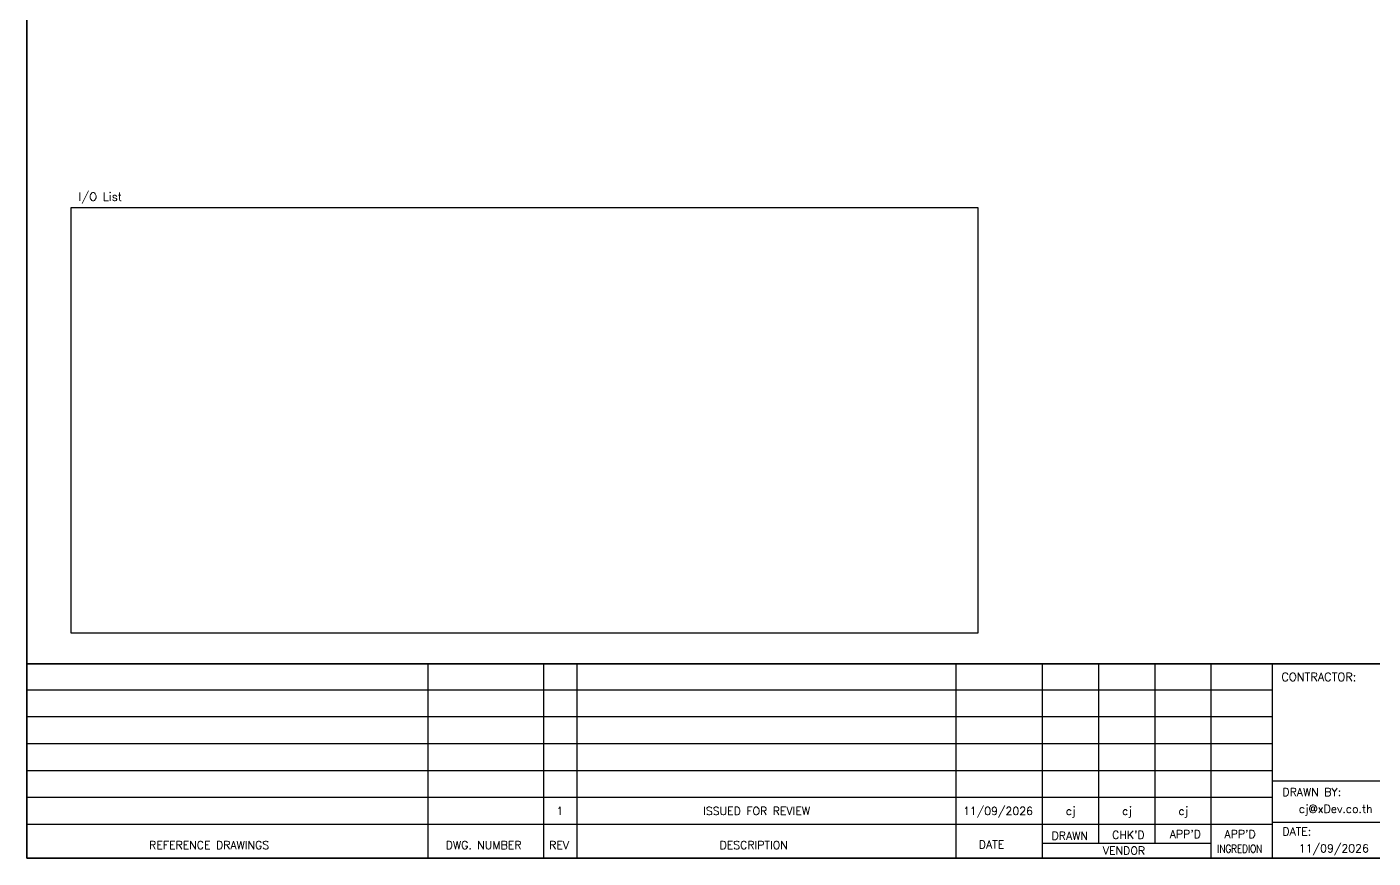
# Model space of a CAD drawing. Header units: millimetres. Extents: x 0 to 54213, y 0 to 2820.
# Drawn here: x 33546 to 35544, y 0 to 1234 of the extents above; entities that cross this region are included whole.
import ezdxf
from ezdxf.enums import TextEntityAlignment as Align

# ---------------------------------------------------------------- set-up
doc = ezdxf.new("R2010")
doc.units = ezdxf.units.MM
for name, color, linetype in [('GT_1', 9, 'Continuous'), ('HELPPOINT', 7, 'Continuous'), ('MEMBER', 7, 'Continuous')]:
    doc.layers.add(name, color=color, linetype=linetype)
doc.styles.add('ROMANS', font='romans.shx', dxfattribs={"width": 0.85, "height": 25})

msp = doc.modelspace()

# ---------------------------------------------------------------- linework, layer by layer
msp.add_lwpolyline([(33612.1, 965.9), (34957.9, 965.9), (34957.9, 333.8), (33612.1, 333.8)], close=True)
at = {"layer": 'GT_1', "color": 4}
for p, q in [((34141.8, 0), (34141.8, 288.2)), ((34313.7, 0), (34313.7, 288.2)), ((34362.9, 0), (34362.9, 288.2)), ((34925.5, 0), (34925.5, 288.2)), ((35053.8, 0), (35053.8, 288.2)), ((35137.4, 21.8), (35137.4, 288.2)), ((35220.9, 21.8), (35220.9, 288.2)), ((35304.2, 0), (35304.2, 288.2)), ((35395.2, 0), (35395.2, 288.2)), ((35395.2, 249.3), (33546.4, 249.3)), ((35395.2, 209.5), (33546.4, 209.5)), ((35395.2, 169.6), (33546.4, 169.6)), ((35395.2, 129.7), (33546.4, 129.7)), ((36182.2, 114.3), (35395.2, 114.3)), ((35395.2, 89.7), (33546.4, 89.7)), ((35395.1, 49.8), (33546.4, 49.8)), ((36182.2, 52.9), (35395.2, 52.9)), ((35304.2, 21.8), (35053.8, 21.8))]:
    msp.add_line(p, q, dxfattribs=at)
at = {"layer": 'HELPPOINT', "color": 4, "lineweight": 35}
for p, q in [((33546.4, 0), (33546.4, 2704.2)), ((33546.4, 0), (33546.4, 2704.2)), ((37439.7, 0), (33546.4, 0)), ((37439.7, 0), (33546.4, 0))]:
    msp.add_line(p, q, dxfattribs=at)
at = {"layer": 'MEMBER', "color": 4, "lineweight": 35}
msp.add_line((33546.4, 288.2), (37439.7, 288.2), dxfattribs=at)
msp.add_line((33546.4, 288.2), (37439.7, 288.2), dxfattribs=at)

# ---------------------------------------------------------------- texts
at = {"layer": 'MEMBER', "color": 4, "ltscale": 0.8, "style": 'ROMANS'}
for s, height, p in [('I/O List', 12.35, (33623, 975.6)), ('CONTRACTOR:', 12.35, (35408.3, 262.7)), ('DRAWN BY:', 11.88, (35409.8, 92.1)), ('cj@xDev.co.th', 11.875, (35434.2, 67.2)), ("CHK'D", 11.88, (35157, 28.5)), ("APP'D", 11.88, (35242.6, 29.7)), ("APP'D", 11.88, (35323.8, 29.7)), ('DATE:', 11.88, (35409.8, 33.6)), ('REFERENCE DRAWINGS', 11.875, (33727.8, 13.4)), ('DWG. NUMBER', 11.875, (34168, 13.4)), ('REV', 11.88, (34321.5, 13.4)), ('DESCRIPTION', 11.875, (34574.4, 13.4)), ('DATE', 11.88, (34959.2, 14.2)), ('DRAWN', 11.88, (35067.2, 27.3)), ('11/09/2026', 11.88, (35434.2, 8.5)), ('VENDOR', 11.88, (35143.3, 5.1))]:
    msp.add_text(s, height=height, dxfattribs=at).set_placement(p)
for s, height, p in [('1', 11.9, (34337.3, 69.9)), ('ISSUED FOR REVIEW', 11.875, (34629.4, 69.9)), ('11/09/2026', 11.88, (34987.6, 69.9)), ('cj', 11.88, (35095.5, 69.9)), ('cj', 11.88, (35179.1, 69.9)), ('cj', 11.88, (35262.6, 69.9))]:
    msp.add_text(s, height=height, dxfattribs=at).set_placement(p, align=Align.MIDDLE_CENTER)
at = {"layer": 'MEMBER', "color": 4, "ltscale": 0.8, "style": 'ROMANS', "width": 0.8}
msp.add_text('INGREDION', height=11.88, dxfattribs=at).set_placement((35313, 8))

doc.saveas('drawing.dxf')
